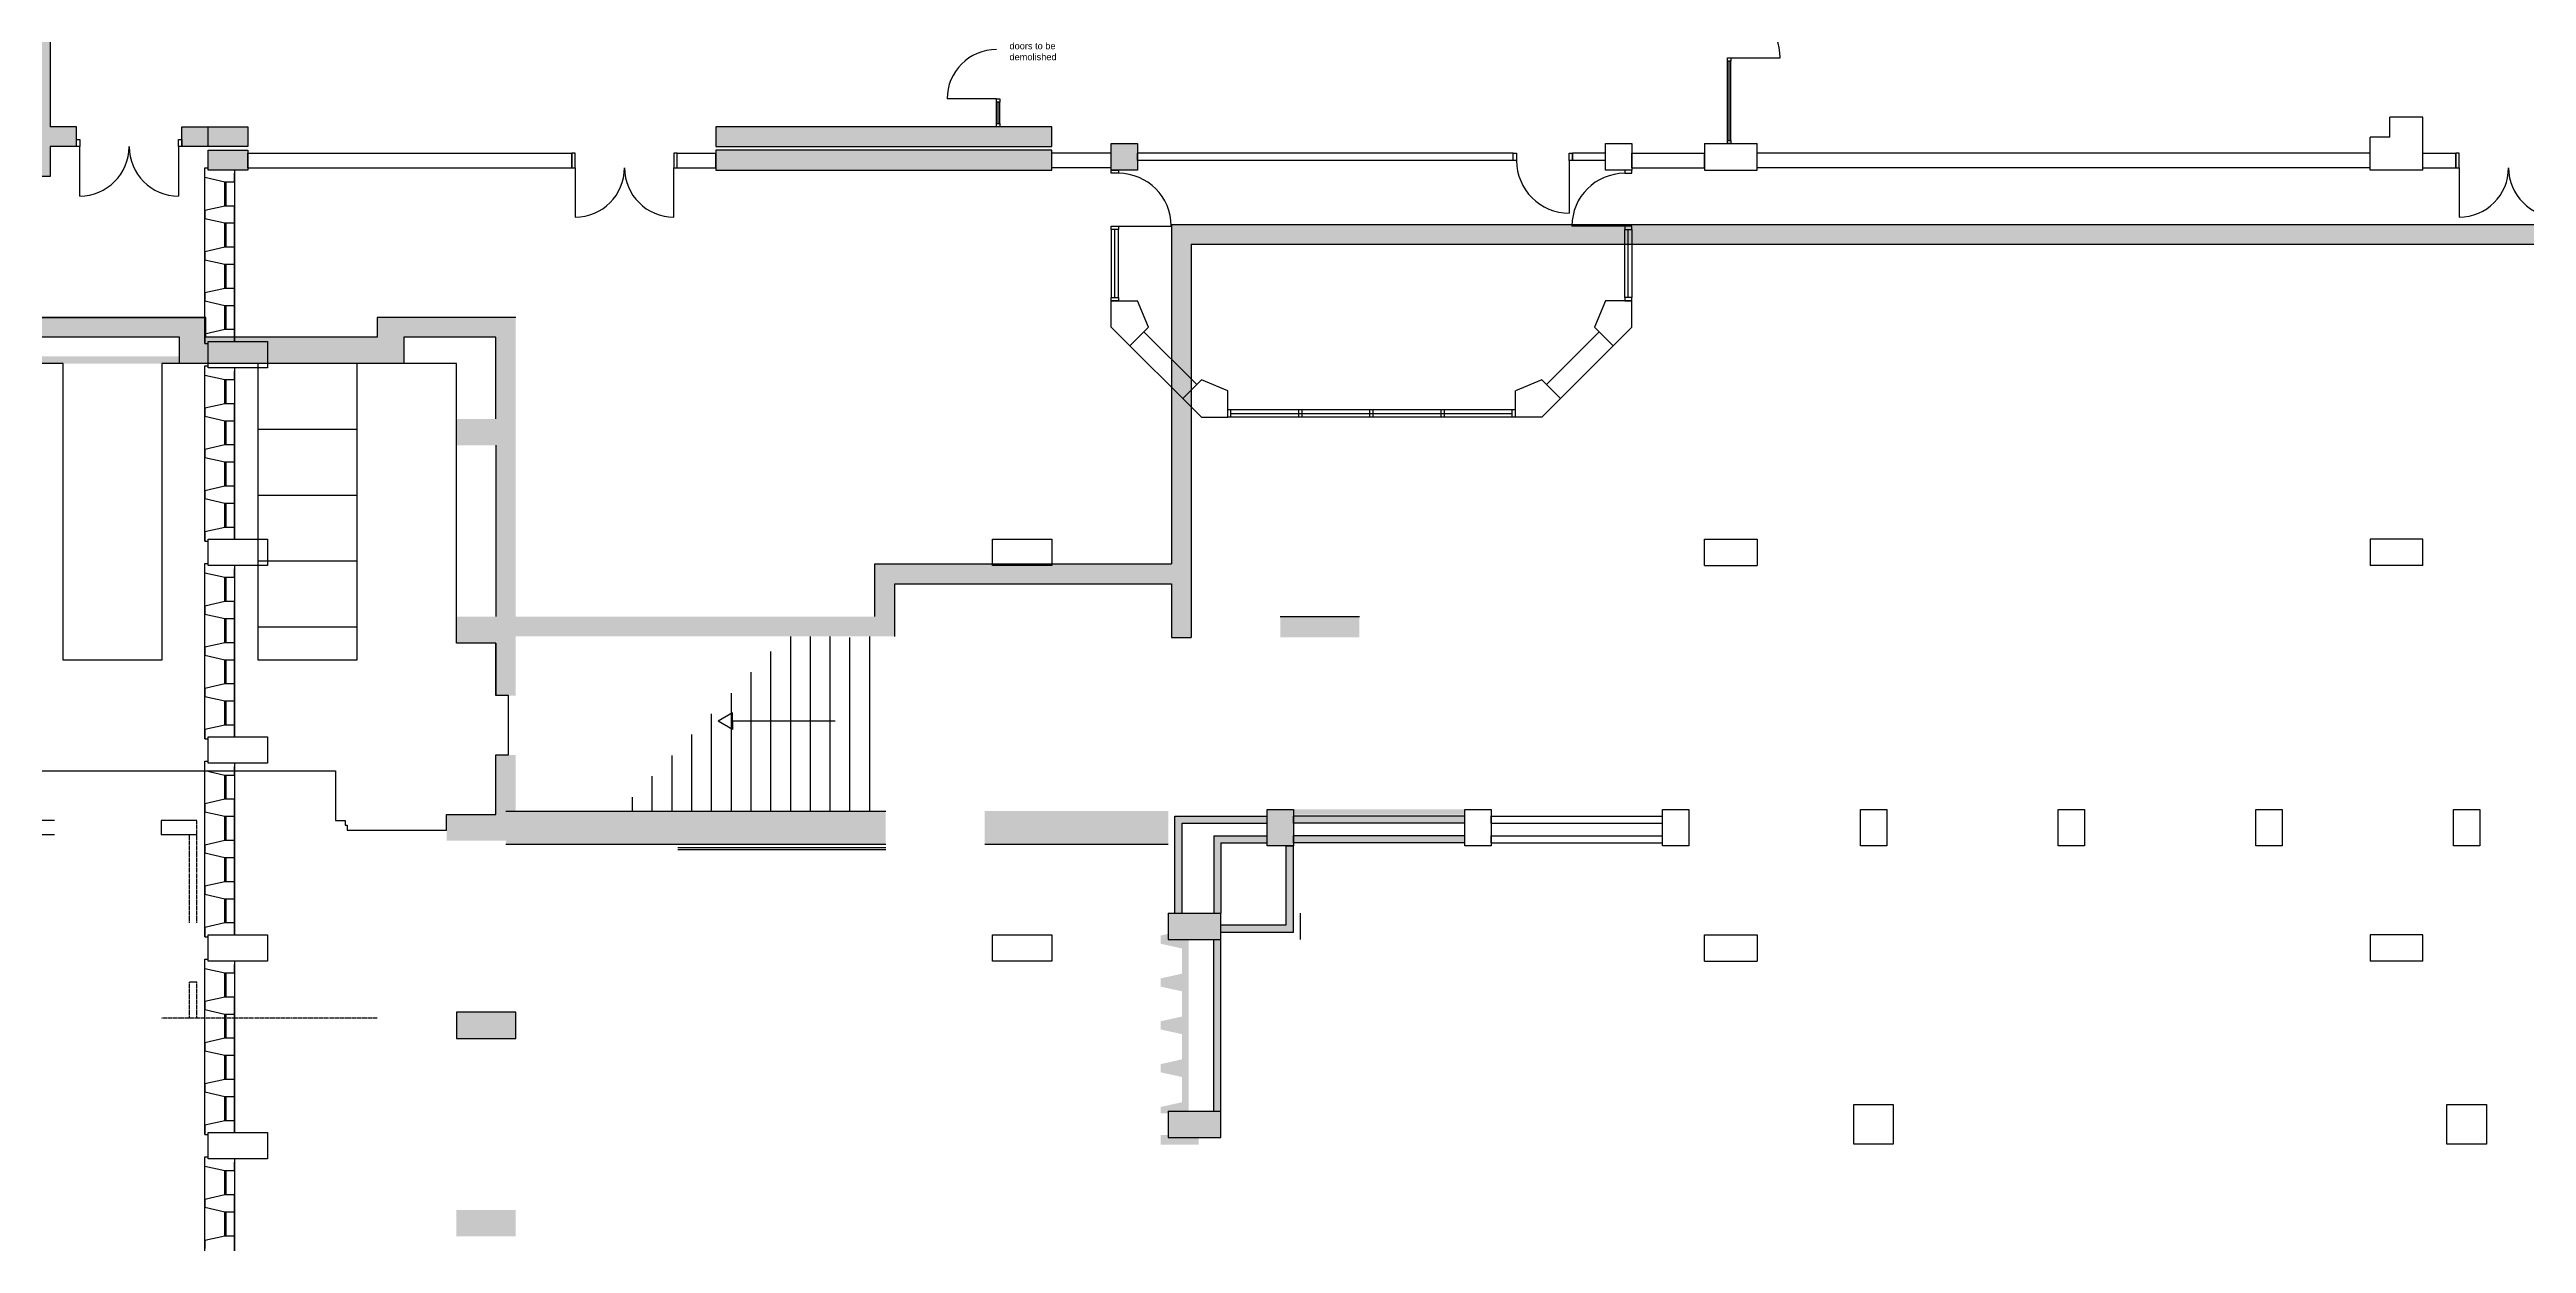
# Model space of a CAD drawing. Header units: millimetres. Extents: x -68315 to 81584, y -44830 to 67795.
# Drawn here: x -48988 to -11409, y 21162 to 39273 of the extents above; entities that cross this region are included whole.
import ezdxf

# ---------------------------------------------------------------- set-up
doc = ezdxf.new("R2010")
doc.units = ezdxf.units.MM
doc.linetypes.add('HIDDEN2', pattern=[4.7625, 3.175, -1.5875])
doc.linetypes.add('PDASHED', pattern=[19.05, 12.7, -6.35])
for name, color, linetype in [('AUDIT_I_161205121455-0', 8, 'Continuous'), ('BRICK_WALLS_P4', 1, 'Continuous'), ('COLUMNS_P5', 5, 'Continuous'), ('DOORS_P2', 8, 'Continuous'), ('MSA-AREA', 7, 'Continuous'), ('MSA-DEMOLISH', 8, 'HIDDEN2'), ('MSA-ELEVATION 3', 4, 'Continuous'), ('MSA-FITTING', 5, 'Continuous'), ('MSA-HATCH', 8, 'Continuous'), ('MSA-HATCH ELEV1', 252, 'Continuous'), ('MSA-TEXT1', 4, 'Continuous'), ('WINDOWS_P2', 4, 'Continuous')]:
    doc.layers.add(name, color=color, linetype=linetype)
doc.styles.add('Arial 1in50 2mm', font='arial.ttf', dxfattribs={"width": 0.8, "height": 100})

msp = doc.modelspace()

# ---------------------------------------------------------------- hatches: boundary and pattern name
at = {"layer": 'MSA-HATCH', "ltscale": 0.2}
h = msp.add_hatch(color=10, dxfattribs=at)
h.dxf.hatch_style = 1
h.paths.add_polyline_path([(-47015.3, 34620.2), (-49615.3, 34620.2), (-49615.3, 34510.2), (-47015.3, 34510.2)])
at = {"layer": 'MSA-HATCH ELEV1', "ltscale": 0.2}
h = msp.add_hatch(color=256, dxfattribs=at)
h.dxf.hatch_style = 1
h.paths.add_polyline_path([(-48980.6, 37800.5), (-48580.6, 37800.5), (-48580.6, 37910.5), (-48580.6, 38100.5), (-48980.6, 38100.5), (-48980.6, 61545.5), (-46580.6, 61545.5), (-46580.6, 61445.5), (-45680.6, 61445.5), (-45680.6, 61845.5), (-46280.6, 61845.5), (-46280.6, 64445.5), (-45680.6, 64445.5), (-45680.6, 64845.5), (-46280.6, 64845.5), (-46280.6, 66085.5), (-44980.6, 66085.5), (-44980.6, 65685.5), (-41480.6, 65685.5), (-41480.6, 66085.5), (-38880.6, 66085.5), (-38880.6, 65685.5), (-35480.6, 65685.5), (-35480.6, 66085.5), (-34080.6, 66085.5), (-34080.6, 64845.5), (-34680.6, 64845.5), (-34680.6, 64445.5), (-34080.6, 64445.5), (-34080.6, 61845.5), (-34680.6, 61845.5), (-34680.6, 61445.5), (-34080.6, 61445.5), (-34080.6, 60649), (-33780.6, 60649), (-33780.6, 61545.5), (-28030.6, 61545.5), (-28030.6, 62345.5), (-23830.6, 62345.5), (-23830.6, 61530.5), (-23530.6, 61530.5), (-23530.6, 67495.5), (8969.4, 67495.5), (8969.4, 63768.5), (7619.4, 62418.5), (7619.4, 61845.5), (-1780.6, 61845.5), (-1780.6, 61530.5), (13969.4, 61530.5), (13969.4, 63945.5), (9269.4, 63945.5), (9269.4, 67795.5), (-23830.6, 67795.5), (-23830.6, 62645.5), (-28330.6, 62645.5), (-28330.6, 61845.5), (-33780.6, 61845.5), (-33780.6, 66385.5), (-35880.6, 66385.5), (-35880.6, 66085.5), (-38480.6, 66085.5), (-38480.6, 66385.5), (-41880.6, 66385.5), (-41880.6, 66085.5), (-44380.6, 66085.5), (-44380.6, 66385.5), (-46580.6, 66385.5), (-46580.6, 61845.5), (-49280.6, 61845.5), (-49280.6, 37645.5), (-60180.6, 37645.5), (-60180.6, 34445.5), (-59880.6, 34445.5), (-59880.6, 34545.5), (-50580.6, 34545.5), (-50580.6, 34845.5), (-59880.6, 34845.5), (-59880.6, 37345.5), (-48980.6, 37345.5)])
h.paths.add_polyline_path([(7919.4, 61845.5), (7919.4, 62295.5), (9269.4, 63645.5), (13669.4, 63645.5), (13669.4, 61845.5)], flags=16)
h = msp.add_hatch(color=256, dxfattribs=at)
h.dxf.hatch_style = 1
h.paths.add_polyline_path([(-46580.6, 38100.5), (-46980.6, 38100.5), (-46980.6, 37800.5), (-46580.6, 37800.5)])
h.paths.add_polyline_path([(-45980.6, 38100.5), (-46580.6, 38100.5), (-46580.6, 37800.5), (-45980.6, 37800.5)])
h.paths.add_polyline_path([(-45980.6, 37745.5), (-46580.6, 37745.5), (-46580.6, 37445.5), (-46180.6, 37445.5), (-45980.6, 37445.5)])
h.paths.add_polyline_path([(-33780.6, 38100.5), (-38880.6, 38100.5), (-38880.6, 37800.5), (-33780.6, 37800.5)])
h.paths.add_polyline_path([(-33780.6, 37745.5), (-38880.6, 37745.5), (-38880.6, 37445.5), (-33780.6, 37445.5)])
h.paths.add_polyline_path([(-32480.6, 37845.5), (-32880.6, 37845.5), (-32880.6, 37445.5), (-32770.6, 37445.5), (-32480.6, 37445.5)])
h.paths.add_polyline_path([(-32480.6, 42345.5), (-32880.6, 42345.5), (-32880.6, 41945.5), (-32480.6, 41945.5)])
h.paths.add_polyline_path([(-32640.6, 44328.3), (-32780.6, 44328.3), (-32780.6, 42345.5), (-32640.6, 42345.5)])
h.paths.add_polyline_path([(-32480.6, 44328.3), (-32590.6, 44328.3), (-32590.6, 42345.5), (-32480.6, 42345.5)])
h.paths.add_polyline_path([(-32314.9, 44728.3), (-32597.8, 45011.2), (-32880.6, 44728.3), (-32880.6, 44328.3), (-32480.6, 44328.3)])
h.paths.add_polyline_path([(-31113.5, 46095.5), (-31513.5, 46095.5), (-31796.3, 45812.6), (-31513.5, 45529.8), (-31113.5, 45695.5)])
h.paths.add_polyline_path([(-26747.8, 45995.5), (-31113.5, 45995.5), (-31113.5, 45855.5), (-26747.8, 45855.5)])
h.paths.add_polyline_path([(-26747.8, 45805.5), (-31113.5, 45805.5), (-31113.5, 45695.5), (-26747.8, 45695.5)])
h.paths.add_polyline_path([(-26064.9, 45812.6), (-26347.8, 46095.5), (-26747.8, 46095.5), (-26747.8, 45695.5), (-26347.8, 45529.8)])
h.paths.add_polyline_path([(-26980.6, 42345.5), (-30880.6, 42345.5), (-30880.6, 41945.5), (-26980.6, 41945.5)])
h.paths.add_polyline_path([(-27090.6, 42235.5), (-27090.6, 42055.5), (-30770.6, 42055.5), (-30770.6, 42235.5)], flags=16)
h.paths.add_polyline_path([(-24980.6, 42345.5), (-25380.6, 42345.5), (-25380.6, 41945.5), (-24980.6, 41945.5)])
h = msp.add_hatch(color=256, dxfattribs=at)
h.dxf.hatch_style = 1
h.paths.add_polyline_path([(-57115.3, 6625.2), (-56715.3, 6625.2), (-56715.3, 6735.2), (-56715.3, 6925.2), (-57115.3, 6925.2), (-57115.3, 30370.2), (-54715.3, 30370.2), (-54715.3, 30270.2), (-53815.3, 30270.2), (-53815.3, 30670.2), (-54415.3, 30670.2), (-54415.3, 33270.2), (-53815.3, 33270.2), (-53815.3, 33670.2), (-54415.3, 33670.2), (-54415.3, 34910.2), (-53115.3, 34910.2), (-53115.3, 34510.2), (-49615.3, 34510.2), (-49615.3, 34910.2), (-47015.3, 34910.2), (-47015.3, 34510.2), (-43615.3, 34510.2), (-43615.3, 34910.2), (-42215.3, 34910.2), (-42215.3, 33670.2), (-42815.3, 33670.2), (-42815.3, 33270.2), (-42215.3, 33270.2), (-42215.3, 30670.2), (-42815.3, 30670.2), (-42815.3, 30270.2), (-42215.3, 30270.2), (-42215.3, 29473.7), (-41915.3, 29473.7), (-41915.3, 30370.2), (-36165.3, 30370.2), (-36165.3, 31170.2), (-31965.3, 31170.2), (-31965.3, 30355.2), (-31665.3, 30355.2), (-31665.3, 36320.2), (834.7, 36320.2), (834.7, 32593.2), (-515.3, 31243.2), (-515.3, 30670.2), (-9915.3, 30670.2), (-9915.3, 30355.2), (5834.7, 30355.2), (5834.7, 32770.2), (1134.7, 32770.2), (1134.7, 36620.2), (-31965.3, 36620.2), (-31965.3, 31470.2), (-36465.3, 31470.2), (-36465.3, 30670.2), (-41915.3, 30670.2), (-41915.3, 35210.2), (-44015.3, 35210.2), (-44015.3, 34910.2), (-46615.3, 34910.2), (-46615.3, 35210.2), (-50015.3, 35210.2), (-50015.3, 34910.2), (-52515.3, 34910.2), (-52515.3, 35210.2), (-54715.3, 35210.2), (-54715.3, 30670.2), (-57415.3, 30670.2), (-57415.3, 6470.2), (-68315.3, 6470.2), (-68315.3, 3270.2), (-68015.3, 3270.2), (-68015.3, 3370.2), (-58715.3, 3370.2), (-58715.3, 3670.2), (-68015.3, 3670.2), (-68015.3, 6170.2), (-57115.3, 6170.2)])
h.paths.add_polyline_path([(-215.3, 30670.2), (-215.3, 31120.2), (1134.7, 32470.2), (5534.7, 32470.2), (5534.7, 30670.2)], flags=16)
h = msp.add_hatch(color=256, dxfattribs=at)
h.dxf.hatch_style = 1
h.paths.add_polyline_path([(-31215.3, 23170.2), (-32015.3, 23170.2), (-32015.3, 22770.2), (-31215.3, 22770.2)])
h.paths.add_polyline_path([(-31703.3, 25770.2), (-32015.3, 25770.2), (-32015.3, 25858.2), (-32129.7, 25832.9), (-32129.7, 25707.5), (-31807.3, 25636.4), (-31807.3, 25254), (-32129.7, 25182.9), (-32129.7, 25057.5), (-31807.3, 24986.4), (-31807.3, 24604), (-32129.7, 24532.9), (-32129.7, 24407.5), (-31807.3, 24336.4), (-31807.3, 23954), (-32129.7, 23882.9), (-32129.7, 23757.5), (-31807.3, 23686.4), (-31807.3, 23304), (-32129.7, 23232.9), (-32129.7, 23137.6), (-32015.3, 23137.6), (-32015.3, 23170.2), (-31703.3, 23170.2)])
h.paths.add_polyline_path([(-31215.3, 26170.2), (-32015.3, 26170.2), (-32015.3, 25770.2), (-31703.3, 25770.2), (-31215.3, 25770.2)])
h.paths.add_polyline_path([(-31805.3, 27535.2), (-30515.3, 27535.2), (-30515.3, 27645.2), (-31915.3, 27645.2), (-31915.3, 26170.2), (-31805.3, 26170.2)])
h.paths.add_polyline_path([(-31215.3, 27237.2), (-30515.3, 27237.2), (-30515.3, 27347.2), (-31325.3, 27347.2), (-31325.3, 26170.2), (-31215.3, 26170.2)], flags=17)
h.paths.add_polyline_path([(-30115.3, 27745.2), (-30515.3, 27745.2), (-30515.3, 27195.2), (-30115.3, 27195.2)])
h.paths.add_polyline_path([(-30115.3, 27195.2), (-30225.3, 27195.2), (-30225.3, 25995.2), (-31215.3, 25995.2), (-31215.3, 25885.2), (-30115.3, 25885.2)])
h.paths.add_polyline_path([(-31215.3, 25770.2), (-31325.3, 25770.2), (-31325.3, 23170.2), (-31215.3, 23170.2)])
h.paths.add_polyline_path([(-29115.3, 30670.2), (-30315.3, 30670.2), (-30315.3, 30355.2), (-29115.3, 30355.2)])
h.paths.add_polyline_path([(-27515.3, 27745.2), (-30115.3, 27745.2), (-30115.3, 27665.2), (-27515.3, 27665.2)])
h.paths.add_polyline_path([(-27515.3, 27645.2), (-30115.3, 27645.2), (-30115.3, 27535.2), (-27515.3, 27535.2)])
h.paths.add_polyline_path([(-27515.3, 27347.2), (-30115.3, 27347.2), (-30115.3, 27237.2), (-27515.3, 27237.2)])
h = msp.add_hatch(color=256, dxfattribs=at)
h.dxf.hatch_style = 1
h.paths.add_polyline_path([(-41915.3, 28573.7), (-42025.3, 28573.7), (-42215.3, 28573.7), (-42215.3, 27670.2), (-42065.3, 27670.2), (-42065.3, 27720.2), (-41915.3, 27720.2)])
h.paths.add_polyline_path([(-36300.3, 27720.2), (-42065.3, 27720.2), (-42065.3, 27670.2), (-42065.3, 27220.2), (-36300.3, 27220.2)])
h.paths.add_polyline_path([(-32015.3, 27720.2), (-34800.3, 27720.2), (-34800.3, 27220.2), (-32015.3, 27220.2)])
h = msp.add_hatch(color=256, dxfattribs=at)
h.dxf.hatch_style = 1
h.paths.add_polyline_path([(-53815.3, 27670.2), (-54715.3, 27670.2), (-54715.3, 27270.2), (-53815.3, 27270.2)])
h.paths.add_polyline_path([(-53815.3, 24670.2), (-54715.3, 24670.2), (-54715.3, 24270.2), (-53815.3, 24270.2)])
h.paths.add_polyline_path([(-53815.3, 21670.2), (-54715.3, 21670.2), (-54715.3, 21270.2), (-53815.3, 21270.2)])
h.paths.add_polyline_path([(-53815.3, 18670.2), (-54715.3, 18670.2), (-54715.3, 18270.2), (-53815.3, 18270.2)])
h.paths.add_polyline_path([(-53815.3, 15670.2), (-54715.3, 15670.2), (-54715.3, 15270.2), (-53941.3, 15270.2), (-53941.3, 15270.2), (-53865.3, 15270.2), (-53815.3, 15270.2)])
h.paths.add_polyline_path([(-53815.3, 12670.2), (-53865.3, 12670.2), (-53865.3, 12670.2), (-53941.3, 12670.2), (-54715.3, 12670.2), (-54715.3, 12270.2), (-53941.3, 12270.2), (-53941.3, 12270.2), (-53865.3, 12270.2), (-53815.3, 12270.2)])
h.paths.add_polyline_path([(-53815.3, 9670.2), (-54715.3, 9670.2), (-54715.3, 9270.2), (-53815.3, 9270.2)])
h.paths.add_polyline_path([(-41915.3, 11170.2), (-42815.3, 11170.2), (-42815.3, 10770.2), (-41915.3, 10770.2)])
h.paths.add_polyline_path([(-41915.3, 12670.2), (-42815.3, 12670.2), (-42815.3, 12270.2), (-41915.3, 12270.2)])
h.paths.add_polyline_path([(-41915.3, 15670.2), (-42815.3, 15670.2), (-42815.3, 15270.2), (-41915.3, 15270.2)])
h.paths.add_polyline_path([(-41915.3, 18670.2), (-42815.3, 18670.2), (-42815.3, 18270.2), (-41915.3, 18270.2)])
h.paths.add_polyline_path([(-41915.3, 21670.2), (-42815.3, 21670.2), (-42815.3, 21270.2), (-41915.3, 21270.2)])
h.paths.add_polyline_path([(-41915.3, 24670.2), (-42815.3, 24670.2), (-42815.3, 24270.2), (-41915.3, 24270.2)])
h.paths.add_polyline_path([(-42065.3, 27670.2), (-42965.3, 27670.2), (-42965.3, 27270.2), (-42065.3, 27270.2)])
h = msp.add_hatch(color=256, dxfattribs=at)
h.dxf.hatch_style = 1
h.paths.add_polyline_path([(-33405.3, 13153.1), (-33515.3, 13153.1), (-33515.3, 11170.2), (-33405.3, 11170.2)])
h.paths.add_polyline_path([(-33215.3, 13153.1), (-33355.3, 13153.1), (-33355.3, 11170.2), (-33215.3, 11170.2)])
h.paths.add_polyline_path([(-32015.3, 12546.6), (-33215.3, 12546.6), (-33215.3, 12436.6), (-32015.3, 12436.6)])
h.paths.add_polyline_path([(-32015.3, 12308.6), (-33215.3, 12308.6), (-33215.3, 12198.6), (-32015.3, 12198.6)])
h.paths.add_polyline_path([(-31905.3, 13770.2), (-32015.3, 13770.2), (-32015.3, 11170.2), (-31905.3, 11170.2)])
h.paths.add_polyline_path([(-32015.3, 10880.2), (-33115.3, 10880.2), (-33115.3, 10770.2), (-32015.3, 10770.2)])
h.paths.add_polyline_path([(-31215.3, 11170.2), (-32015.3, 11170.2), (-32015.3, 10770.2), (-31215.3, 10770.2)])
h.paths.add_polyline_path([(-31215.3, 12330.6), (-31215.3, 13770.2), (-31325.3, 13770.2), (-31325.3, 12267.1), (-30863.1, 12000.3), (-31343, 11170.2), (-31215.3, 11170.2), (-30767.8, 11945.3), (-30711.5, 11912.7), (-30656.5, 12008)])
h.paths.add_polyline_path([(-31215.3, 14170.2), (-32015.3, 14170.2), (-32015.3, 13770.2), (-31905.3, 13770.2), (-31215.3, 13770.2)])
h.paths.add_polyline_path([(-31215.3, 16770.2), (-31325.3, 16770.2), (-31325.3, 14170.2), (-31215.3, 14170.2)])
h.paths.add_polyline_path([(-31215.3, 19770.2), (-31325.3, 19770.2), (-31325.3, 17170.2), (-31215.3, 17170.2)])
h.paths.add_polyline_path([(-31703.3, 17304), (-31703.3, 19770.2), (-32015.3, 19770.2), (-32015.3, 19802.8), (-32129.7, 19802.8), (-32129.7, 19707.5), (-31807.3, 19636.4), (-31807.3, 19254), (-32129.7, 19182.9), (-32129.7, 19057.5), (-31807.3, 18986.4), (-31807.3, 18604), (-32129.7, 18532.9), (-32129.7, 18407.5), (-31807.3, 18336.4), (-31807.3, 17954), (-32129.7, 17882.9), (-32129.7, 17757.5), (-31807.3, 17686.4), (-31807.3, 17304), (-32129.7, 17232.9), (-32129.7, 17137.6), (-32015.3, 17137.6), (-32015.3, 17170.2), (-31703.3, 17170.2)])
h.paths.add_polyline_path([(-31703.3, 16770.2), (-32015.3, 16770.2), (-32015.3, 16802.8), (-32129.7, 16802.8), (-32129.7, 16707.5), (-31807.3, 16636.4), (-31807.3, 16254), (-32129.7, 16182.9), (-32129.7, 16057.5), (-31807.3, 15986.4), (-31807.3, 15604), (-32129.7, 15532.9), (-32129.7, 15407.5), (-31807.3, 15336.4), (-31807.3, 14954), (-32129.7, 14882.9), (-32129.7, 14757.5), (-31807.3, 14686.4), (-31807.3, 14304), (-32129.7, 14232.9), (-32129.7, 14137.6), (-32015.3, 14137.6), (-32015.3, 14170.2), (-31703.3, 14170.2), (-31703.3, 14304)])
h.paths.add_polyline_path([(-31215.3, 17170.2), (-31325.3, 17170.2), (-32015.3, 17170.2), (-32015.3, 16770.2), (-31703.3, 16770.2), (-31215.3, 16770.2)])
h.paths.add_polyline_path([(-31215.3, 20170.2), (-32015.3, 20170.2), (-32015.3, 19770.2), (-31703.3, 19770.2), (-31215.3, 19770.2)])
h.paths.add_polyline_path([(-31553.7, 20277.6), (-32129.7, 20277.6), (-32129.7, 20134.6), (-32015.3, 20134.6), (-32015.3, 20170.2), (-31553.7, 20170.2)])
h.paths.add_polyline_path([(-31553.7, 22770.2), (-32015.3, 22770.2), (-32015.3, 22805.9), (-32129.7, 22805.9), (-32129.7, 22662.8), (-31553.7, 22662.8)])

# ---------------------------------------------------------------- linework, layer by layer
at = {"layer": 'AUDIT_I_161205121455-0', "linetype": 'Continuous'}
for p, q in [((-38048.9, 30142.5), (-38048.9, 27720.2)), ((-37748.9, 30370.2), (-37748.9, 27720.2)), ((-37448.9, 30370.2), (-37448.9, 27720.2)), ((-37148.9, 30370.2), (-37148.9, 27720.2)), ((-36848.9, 30355.2), (-36848.9, 27720.2)), ((-36548.9, 30370.2), (-36548.9, 27720.2)), ((-38348.9, 29827), (-38348.9, 27720.2)), ((-38648.9, 29511.5), (-38648.9, 27720.2)), ((-38948.9, 29195.9), (-38948.9, 27720.2)), ((-38627.7, 29211.7), (-38842.2, 29083.8)), ((-38627.7, 28955.9), (-38842.2, 29083.8)), ((-38627.7, 29083.8), (-38627.7, 29211.7)), ((-37069, 29083.8), (-38627.7, 29083.8)), ((-38627.7, 29083.8), (-38627.7, 28955.9)), ((-39548.9, 28564.8), (-39548.9, 27720.2)), ((-39248.9, 28880.4), (-39248.9, 27720.2)), ((-39848.9, 28249.3), (-39848.9, 27720.2)), ((-40148.9, 27933.8), (-40148.9, 27720.2))]:
    msp.add_line(p, q, dxfattribs=at)
at = {"layer": 'BRICK_WALLS_P4', "linetype": 'Continuous'}
for p, q in [((-45980.6, 37700.5), (-41064.4, 37700.5)), ((-45980.6, 37480.5), (-45980.6, 37700.5)), ((-41064.4, 37480.5), (-41064.4, 37700.5)), ((-39464.4, 37700.5), (-38880.6, 37700.5)), ((-39464.4, 37480.5), (-39464.4, 37700.5)), ((-38880.6, 37480.5), (-38880.6, 37700.5)), ((-32880.6, 37700.5), (-33780.6, 37700.5)), ((-33780.6, 37480.5), (-33780.6, 37700.5)), ((-32880.6, 37480.5), (-32880.6, 37700.5)), ((-26780.6, 37700.5), (-32480.6, 37700.5)), ((-32480.6, 37590.5), (-32480.6, 37700.5)), ((-26780.6, 37590.5), (-32480.6, 37590.5)), ((-26780.6, 37590.5), (-26780.6, 37700.5)), ((-25380.6, 37700.5), (-25880.6, 37700.5)), ((-25880.6, 37590.5), (-25880.6, 37700.5)), ((-25380.6, 37590.5), (-25880.6, 37590.5)), ((-25380.6, 37590.5), (-25380.6, 37700.5)), ((-24980.6, 37700.5), (-23880.6, 37700.5)), ((-24980.6, 37480.5), (-24980.6, 37700.5)), ((-23880.6, 37480.5), (-23880.6, 37700.5)), ((-13780.6, 37700.5), (-23080.6, 37700.5)), ((-23080.6, 37480.5), (-23080.6, 37700.5)), ((-13780.6, 37480.5), (-13780.6, 37700.5)), ((-12980.6, 37700.5), (-12480.6, 37700.5)), ((-12980.6, 37480.5), (-12980.6, 37700.5)), ((-12480.6, 37480.5), (-12480.6, 37700.5)), ((-45980.6, 37480.5), (-41064.4, 37480.5)), ((-39464.4, 37480.5), (-38880.6, 37480.5)), ((-32880.6, 37480.5), (-33780.6, 37480.5)), ((-24980.6, 37480.5), (-23880.6, 37480.5)), ((-13780.6, 37480.5), (-23080.6, 37480.5)), ((-12980.6, 37480.5), (-12480.6, 37480.5)), ((-26747.8, 33805.5), (-31113.5, 33805.5)), ((-31113.5, 33695.5), (-31113.5, 33805.5)), ((-26747.8, 33695.5), (-31113.5, 33695.5)), ((-31063.5, 33695.5), (-31063.5, 33805.5)), ((-31063.5, 33750.5), (-30034.6, 33750.5)), ((-30069.6, 33750.5), (-27961.8, 33750.5)), ((-30034.6, 33695.5), (-30034.6, 33805.5)), ((-29984.6, 33695.5), (-29984.6, 33805.5)), ((-29984.6, 33750.5), (-28955.6, 33750.5)), ((-28955.6, 33695.5), (-28955.6, 33805.5)), ((-28905.6, 33695.5), (-28905.6, 33805.5)), ((-28905.6, 33750.5), (-26797.8, 33750.5)), ((-27876.7, 33695.5), (-27876.7, 33805.5)), ((-27826.7, 33695.5), (-27826.7, 33805.5)), ((-26797.8, 33695.5), (-26797.8, 33805.5)), ((-26747.8, 33695.5), (-26747.8, 33805.5)), ((-31915.3, 27645.2), (-30515.3, 27645.2)), ((-31915.3, 26170.2), (-31915.3, 27645.2)), ((-31805.3, 26170.2), (-31805.3, 27535.2)), ((-31805.3, 27535.2), (-30515.3, 27535.2)), ((-30515.3, 27535.2), (-30515.3, 27645.2)), ((-30115.3, 27535.2), (-30115.3, 27645.2)), ((-27515.3, 27645.2), (-30115.3, 27645.2)), ((-27515.3, 27535.2), (-30115.3, 27535.2)), ((-27515.3, 27535.2), (-27515.3, 27645.2)), ((-27115.3, 27535.2), (-27115.3, 27645.2)), ((-27115.3, 27645.2), (-24515.3, 27645.2)), ((-27115.3, 27535.2), (-24515.3, 27535.2)), ((-24515.3, 27535.2), (-24515.3, 27645.2)), ((-31325.3, 27347.2), (-31325.3, 26170.2)), ((-31325.3, 27347.2), (-30515.3, 27347.2)), ((-31215.3, 27237.2), (-30515.3, 27237.2)), ((-31215.3, 27237.2), (-31215.3, 26170.2)), ((-30515.3, 27237.2), (-30515.3, 27347.2)), ((-30225.3, 27195.2), (-30115.3, 27195.2)), ((-30225.3, 25995.2), (-30225.3, 27195.2)), ((-30115.3, 27237.2), (-30115.3, 27347.2)), ((-27515.3, 27347.2), (-30115.3, 27347.2)), ((-27515.3, 27237.2), (-30115.3, 27237.2)), ((-30115.3, 25885.2), (-30115.3, 27195.2)), ((-27515.3, 27237.2), (-27515.3, 27347.2)), ((-27115.3, 27237.2), (-27115.3, 27347.2)), ((-27115.3, 27347.2), (-24515.3, 27347.2)), ((-27115.3, 27237.2), (-24515.3, 27237.2)), ((-24515.3, 27237.2), (-24515.3, 27347.2)), ((-31915.3, 26170.2), (-31805.3, 26170.2)), ((-31325.3, 26170.2), (-31215.3, 26170.2)), ((-31215.3, 25885.2), (-31215.3, 25995.2)), ((-31215.3, 25995.2), (-30225.3, 25995.2)), ((-31325.3, 25770.2), (-31215.3, 25770.2)), ((-31325.3, 23170.2), (-31325.3, 25770.2)), ((-31215.3, 25885.2), (-30115.3, 25885.2)), ((-31215.3, 23170.2), (-31215.3, 25770.2)), ((-31325.3, 23170.2), (-31215.3, 23170.2))]:
    msp.add_line(p, q, dxfattribs=at)
at = {"layer": 'COLUMNS_P5', "linetype": 'Continuous'}
for p, q in [((-48980.6, 61545.5), (-48980.6, 38100.5)), ((-48580.6, 38100.5), (-48980.6, 38100.5)), ((-48580.6, 37800.5), (-48580.6, 38100.5)), ((-46980.6, 37800.5), (-46980.6, 38100.5)), ((-46980.6, 38100.5), (-46580.6, 38100.5)), ((-46580.6, 37800.5), (-46580.6, 38100.5)), ((-12980.6, 38245.5), (-13480.6, 38245.5)), ((-13480.6, 37945.5), (-13480.6, 38245.5)), ((-12980.6, 37445.5), (-12980.6, 38245.5)), ((-48580.6, 37800.5), (-48980.6, 37800.5)), ((-48980.6, 37800.5), (-48980.6, 37345.5)), ((-46580.6, 37800.5), (-46980.6, 37800.5)), ((-23880.6, 37845.5), (-23880.6, 37445.5)), ((-23880.6, 37845.5), (-23080.6, 37845.5)), ((-23080.6, 37445.5), (-23080.6, 37845.5)), ((-13780.6, 37445.5), (-13780.6, 37945.5)), ((-13480.6, 37945.5), (-13780.6, 37945.5)), ((-48980.6, 37345.5), (-59880.6, 37345.5)), ((-23880.6, 37445.5), (-23080.6, 37445.5)), ((-12980.6, 37445.5), (-13780.6, 37445.5)), ((-31965.3, 36620.2), (1134.7, 36620.2)), ((-31965.3, 36620.2), (-31965.3, 31470.2)), ((-31665.3, 36320.2), (-31665.3, 30355.2)), ((-31665.3, 36320.2), (834.7, 36320.2)), ((-32880.6, 35462.6), (-32480.6, 35462.6)), ((-32880.6, 35062.6), (-32880.6, 35462.6)), ((-32880.6, 35312.6), (-32880.6, 35445.5)), ((-32314.9, 35062.6), (-32480.6, 35462.6)), ((-25380.6, 35462.6), (-25546.3, 35062.6)), ((-24980.6, 35462.6), (-25380.6, 35462.6)), ((-24980.6, 35062.6), (-24980.6, 35462.6)), ((-24980.6, 35312.6), (-24980.6, 35445.5)), ((-50015.3, 35210.2), (-46615.3, 35210.2)), ((-46615.3, 35210.2), (-50015.3, 35210.2)), ((-46615.3, 34910.2), (-46615.3, 35210.2)), ((-46615.3, 34910.2), (-46615.3, 35210.2)), ((-41915.3, 35210.2), (-44015.3, 35210.2)), ((-44015.3, 35210.2), (-44015.3, 34910.2)), ((-32880.6, 35062.6), (-32597.8, 34779.8)), ((-32597.8, 34779.8), (-32314.9, 35062.6)), ((-32385.7, 34991.9), (-31584.2, 34190.5)), ((-25475.6, 34991.9), (-26277.1, 34190.5)), ((-25263.5, 34779.8), (-25546.3, 35062.6)), ((-24980.6, 35062.6), (-25263.5, 34779.8)), ((-47015.3, 34910.2), (-49615.3, 34910.2)), ((-47015.3, 34510.2), (-47015.3, 34910.2)), ((-44015.3, 34910.2), (-46615.3, 34910.2)), ((-44015.3, 34910.2), (-44390.3, 34910.2)), ((-42215.3, 34910.2), (-43615.3, 34910.2)), ((-43615.3, 34910.2), (-43615.3, 34510.2)), ((-42215.3, 33670.2), (-42215.3, 34910.2)), ((-32597.8, 34779.8), (-31796.3, 33978.3)), ((-26064.9, 33978.3), (-25263.5, 34779.8)), ((-25263.5, 34779.8), (-26064.9, 33978.3)), ((-43615.3, 34510.2), (-47015.3, 34510.2)), ((-31796.3, 33978.3), (-31513.5, 34261.2)), ((-31113.5, 34095.5), (-31513.5, 34261.2)), ((-26347.8, 34261.2), (-26747.8, 34095.5)), ((-26064.9, 33978.3), (-26347.8, 34261.2)), ((-31513.5, 33695.5), (-31796.3, 33978.3)), ((-31113.5, 33695.5), (-31113.5, 34095.5)), ((-26747.8, 33695.5), (-26747.8, 34095.5)), ((-26347.8, 33695.5), (-26064.9, 33978.3)), ((-31513.5, 33695.5), (-31113.5, 33695.5)), ((-26347.8, 33695.5), (-26747.8, 33695.5)), ((-42215.3, 33270.2), (-42215.3, 30670.2)), ((-23880.6, 31845.5), (-23080.6, 31845.5)), ((-23880.6, 31445.5), (-23880.6, 31845.5)), ((-23080.6, 31845.5), (-23080.6, 31445.5)), ((-13780.6, 31845.5), (-13780.6, 31445.5)), ((-12980.6, 31845.5), (-13780.6, 31845.5)), ((-12980.6, 31445.5), (-12980.6, 31845.5)), ((-36465.3, 31470.2), (-31965.3, 31470.2)), ((-36465.3, 30670.2), (-36465.3, 31470.2)), ((-23880.6, 31445.5), (-23080.6, 31445.5)), ((-12980.6, 31445.5), (-13780.6, 31445.5)), ((-36165.3, 31170.2), (-31965.3, 31170.2)), ((-36165.3, 30370.2), (-36165.3, 31170.2)), ((-31965.3, 31170.2), (-31965.3, 30355.2)), ((-30315.3, 30670.2), (-29115.3, 30670.2)), ((-42215.3, 30270.2), (-42215.3, 29473.7)), ((-31965.3, 30355.2), (-31665.3, 30355.2)), ((-42065.3, 27720.2), (-36300.3, 27720.2)), ((-42065.3, 27220.2), (-36300.3, 27220.2)), ((-34800.3, 27220.2), (-32015.3, 27220.2)), ((-32015.3, 26170.2), (-31215.3, 26170.2)), ((-32015.3, 26170.2), (-32015.3, 25770.2)), ((-32015.3, 26170.2), (-31215.3, 26170.2)), ((-32015.3, 26170.2), (-32015.3, 25770.2)), ((-31215.3, 25770.2), (-31215.3, 26170.2)), ((-31215.3, 25770.2), (-31215.3, 26170.2)), ((-30015.3, 26170.2), (-30015.3, 25770.2)), ((-32015.3, 25770.2), (-31215.3, 25770.2)), ((-32015.3, 25770.2), (-31215.3, 25770.2)), ((-23880.6, 25845.5), (-23080.6, 25845.5)), ((-23880.6, 25445.5), (-23880.6, 25845.5)), ((-23080.6, 25845.5), (-23080.6, 25445.5)), ((-13780.6, 25845.5), (-13780.6, 25445.5)), ((-12980.6, 25845.5), (-13780.6, 25845.5)), ((-12980.6, 25445.5), (-12980.6, 25845.5)), ((-23880.6, 25445.5), (-23080.6, 25445.5)), ((-12980.6, 25445.5), (-13780.6, 25445.5)), ((-32015.3, 23170.2), (-32015.3, 22770.2)), ((-32015.3, 23170.2), (-31215.3, 23170.2)), ((-31215.3, 22770.2), (-31215.3, 23170.2)), ((-32015.3, 22770.2), (-31215.3, 22770.2))]:
    msp.add_line(p, q, dxfattribs=at)
for points in [[(-45980.6, 37800.5), (-46580.6, 37800.5), (-46580.6, 38100.5), (-45980.6, 38100.5), (-45980.6, 37800.5)], [(-33780.6, 38100.5), (-38880.6, 38100.5), (-38880.6, 37800.5), (-33780.6, 37800.5), (-33780.6, 38100.5)], [(-45980.6, 37445.5), (-46580.6, 37445.5), (-46580.6, 37745.5), (-45980.6, 37745.5), (-45980.6, 37445.5)], [(-33780.6, 37745.5), (-38880.6, 37745.5), (-38880.6, 37445.5), (-33780.6, 37445.5), (-33780.6, 37745.5)], [(-32480.6, 37445.5), (-32880.6, 37445.5), (-32880.6, 37845.5), (-32480.6, 37845.5), (-32480.6, 37445.5)], [(-24980.6, 37445.5), (-25380.6, 37445.5), (-25380.6, 37845.5), (-24980.6, 37845.5), (-24980.6, 37445.5)], [(-46580.6, 34445.5), (-46580.6, 34845.5), (-45680.6, 34845.5), (-45680.6, 34445.5), (-46580.6, 34445.5)], [(-46580.6, 31445.5), (-46580.6, 31845.5), (-45680.6, 31845.5), (-45680.6, 31445.5), (-46580.6, 31445.5)], [(-33780.6, 31845.5), (-33780.6, 31445.5), (-34680.6, 31445.5), (-34680.6, 31845.5), (-33780.6, 31845.5)], [(-46580.6, 28445.5), (-46580.6, 28845.5), (-45680.6, 28845.5), (-45680.6, 28445.5), (-46580.6, 28445.5)], [(-30115.3, 27195.2), (-30515.3, 27195.2), (-30515.3, 27745.2), (-30115.3, 27745.2), (-30115.3, 27195.2)], [(-27115.3, 27195.2), (-27515.3, 27195.2), (-27515.3, 27745.2), (-27115.3, 27745.2), (-27115.3, 27195.2)], [(-24115.3, 27195.2), (-24515.3, 27195.2), (-24515.3, 27745.2), (-24115.3, 27745.2), (-24115.3, 27195.2)], [(-21115.3, 27195.2), (-21515.3, 27195.2), (-21515.3, 27745.2), (-21115.3, 27745.2), (-21115.3, 27195.2)], [(-18115.3, 27195.2), (-18515.3, 27195.2), (-18515.3, 27745.2), (-18115.3, 27745.2), (-18115.3, 27195.2)], [(-15115.3, 27195.2), (-15515.3, 27195.2), (-15515.3, 27745.2), (-15115.3, 27745.2), (-15115.3, 27195.2)], [(-12115.3, 27195.2), (-12515.3, 27195.2), (-12515.3, 27745.2), (-12115.3, 27745.2), (-12115.3, 27195.2)], [(-46580.6, 25445.5), (-46580.6, 25845.5), (-45680.6, 25845.5), (-45680.6, 25445.5), (-46580.6, 25445.5)], [(-33780.6, 25845.5), (-33780.6, 25445.5), (-34680.6, 25445.5), (-34680.6, 25845.5), (-33780.6, 25845.5)], [(-41915.3, 24270.2), (-41915.3, 24670.2), (-42815.3, 24670.2), (-42815.3, 24270.2), (-41915.3, 24270.2)], [(-21015.3, 22670.2), (-21615.3, 22670.2), (-21615.3, 23270.2), (-21015.3, 23270.2), (-21015.3, 22670.2)], [(-12015.3, 22670.2), (-12615.3, 22670.2), (-12615.3, 23270.2), (-12015.3, 23270.2), (-12015.3, 22670.2)], [(-46580.6, 22445.5), (-46580.6, 22845.5), (-45680.6, 22845.5), (-45680.6, 22445.5), (-46580.6, 22445.5)]]:
    msp.add_lwpolyline(points, dxfattribs=at)
at = {"layer": 'DOORS_P2', "linetype": 'Continuous'}
for p, q in [((-23530.6, 37895.5), (-23530.6, 39095.5)), ((-23505.6, 37895.5), (-23505.6, 39095.5)), ((-23480.6, 39145.5), (-22730.6, 39145.5)), ((-23480.6, 37895.5), (-23480.6, 39095.5)), ((-34620.6, 38523), (-35370.6, 38523)), ((-34620.6, 38150.5), (-34620.6, 38473)), ((-34595.6, 38150.5), (-34595.6, 38473)), ((-34570.6, 38150.5), (-34570.6, 38473)), ((-48530.6, 37050.5), (-48530.6, 37800.5)), ((-47030.6, 37800.5), (-47030.6, 37050.5)), ((-25930.6, 37590.5), (-25930.6, 36790.5)), ((-41014.4, 37480.5), (-41014.4, 36730.5)), ((-39514.4, 36730.5), (-39514.4, 37480.5)), ((-12430.6, 37480.5), (-12430.6, 36730.5)), ((-32880.6, 36545.5), (-32880.6, 35512.6)), ((-32825.6, 35512.6), (-32825.6, 36545.5)), ((-32770.6, 36595.5), (-31970.6, 36595.5)), ((-32770.6, 35512.6), (-32770.6, 36545.5)), ((-25090.6, 36595.5), (-25890.6, 36595.5)), ((-25090.6, 35512.6), (-25090.6, 36545.5)), ((-25035.6, 35512.6), (-25035.6, 36545.5)), ((-24980.6, 36545.5), (-24980.6, 35512.6))]:
    msp.add_line(p, q, dxfattribs=at)
for points in [[(-23530.6, 39095.5), (-23530.6, 39145.5), (-23480.6, 39145.5), (-23480.6, 39095.5), (-23530.6, 39095.5)], [(-34620.6, 38473), (-34620.6, 38523), (-34570.6, 38523), (-34570.6, 38473), (-34620.6, 38473)], [(-34620.6, 38100.5), (-34620.6, 38150.5), (-34570.6, 38150.5), (-34570.6, 38100.5), (-34620.6, 38100.5)], [(-48580.6, 37800.5), (-48580.6, 37910.5), (-48530.6, 37910.5), (-48530.6, 37800.5), (-48580.6, 37800.5)], [(-47030.6, 37800.5), (-47030.6, 37910.5), (-46980.6, 37910.5), (-46980.6, 37800.5), (-47030.6, 37800.5)], [(-41014.4, 37480.5), (-41014.4, 37700.5), (-41064.4, 37700.5), (-41064.4, 37480.5), (-41014.4, 37480.5)], [(-39464.4, 37480.5), (-39464.4, 37700.5), (-39514.4, 37700.5), (-39514.4, 37480.5), (-39464.4, 37480.5)], [(-26730.6, 37590.5), (-26780.6, 37590.5), (-26780.6, 37700.5), (-26730.6, 37700.5), (-26730.6, 37590.5)], [(-25880.6, 37590.5), (-25930.6, 37590.5), (-25930.6, 37700.5), (-25880.6, 37700.5), (-25880.6, 37590.5)], [(-23530.6, 37845.5), (-23530.6, 37895.5), (-23480.6, 37895.5), (-23480.6, 37845.5), (-23530.6, 37845.5)], [(-12430.6, 37480.5), (-12430.6, 37700.5), (-12480.6, 37700.5), (-12480.6, 37480.5), (-12430.6, 37480.5)], [(-32770.6, 37445.5), (-32770.6, 37395.5), (-32880.6, 37395.5), (-32880.6, 37445.5), (-32770.6, 37445.5)], [(-25090.6, 37445.5), (-25090.6, 37395.5), (-24980.6, 37395.5), (-24980.6, 37445.5), (-25090.6, 37445.5)], [(-32770.6, 36595.5), (-32770.6, 36545.5), (-32880.6, 36545.5), (-32880.6, 36595.5), (-32770.6, 36595.5)], [(-25090.6, 36595.5), (-25090.6, 36545.5), (-24980.6, 36545.5), (-24980.6, 36595.5), (-25090.6, 36595.5)], [(-32880.6, 35462.6), (-32880.6, 35512.6), (-32770.6, 35512.6), (-32770.6, 35462.6), (-32880.6, 35462.6)], [(-24980.6, 35462.6), (-24980.6, 35512.6), (-25090.6, 35512.6), (-25090.6, 35462.6), (-24980.6, 35462.6)]]:
    msp.add_lwpolyline(points, dxfattribs=at)
for centre, radius, start, end in [((-23480.6, 39145.5), 750, 0, 90), ((-34620.6, 38523), 750, 90, 180), ((-48530.6, 37800.5), 750, 270, 0), ((-47030.6, 37800.5), 750, 180, 270), ((-25930.6, 37590.5), 800, 180, 270), ((-41014.4, 37480.5), 750, 270, 0), ((-39514.4, 37480.5), 750, 180, 270), ((-32770.6, 36595.5), 800, 0, 90), ((-25090.6, 36595.5), 800, 90, 180), ((-12430.6, 37480.5), 750, 270, 0), ((-10930.6, 37480.5), 750, 180, 270)]:
    msp.add_arc(centre, radius, start, end, dxfattribs=at)
at = {"layer": 'MSA-AREA', "ltscale": 0.2}
for points in [[(-44650.3, 27580.2), (-44505.3, 27580.2), (-44505.3, 27508.2), (-44470.3, 27508.2), (-44470.3, 27432.2), (-43471, 27432.2), (-43470.3, 27432.2), (-42965.3, 27432.2), (-42965.3, 27670.2), (-42215.3, 27670.2), (-42215.3, 28573.7), (-42025.3, 28573.7), (-42025.3, 29473.7), (-42215.3, 29473.7), (-42215.3, 30270.2), (-42815.3, 30270.2), (-42815.3, 34510.2), (-44324.1, 34510.2), (-44324.1, 30010.2), (-45824.1, 30010.2), (-45824.1, 34510.2), (-47282.8, 34510.2), (-47282.8, 30010.2), (-48782.8, 30010.2), (-48782.8, 34510.2), (-50241.6, 34510.2)], [(-51250.3, 28330.2), (-44650.3, 28330.2), (-44650.3, 27580.2)]]:
    msp.add_lwpolyline(points, dxfattribs=at)
at = {"layer": 'MSA-DEMOLISH', "linetype": 'Continuous'}
for p, q in [((-48914, 27580.2), (-52560.3, 27580.2)), ((-46755.3, 27580.2), (-47295.3, 27580.2)), ((-47295.3, 27580.2), (-47295.3, 27360.2)), ((-48914, 27360.2), (-52560.3, 27360.2)), ((-46755.3, 27360.2), (-47295.3, 27360.2)), ((-46755.3, 25125.2), (-46865.3, 25125.2))]:
    msp.add_line(p, q, dxfattribs=at)
at = {"layer": 'MSA-DEMOLISH', "linetype": 'PDASHED'}
for p, q in [((-46755.3, 26625.2), (-46755.3, 27580.2)), ((-46865.3, 26625.2), (-46865.3, 27360.2)), ((-46865.3, 26025.2), (-46865.3, 26625.2)), ((-46755.3, 26025.2), (-46755.3, 26625.2)), ((-46865.3, 24580.2), (-46865.3, 25125.2)), ((-46755.3, 24580.2), (-46755.3, 25125.2)), ((-44015.3, 24580.2), (-47295.3, 24580.2))]:
    msp.add_line(p, q, dxfattribs=at)
at = {"layer": 'MSA-ELEVATION 3', "ltscale": 0.2}
for p, q in [((-39455.3, 27170.2), (-36300.3, 27170.2)), ((-39455.3, 27140.2), (-36300.3, 27140.2))]:
    msp.add_line(p, q, dxfattribs=at)
at = {"layer": 'MSA-FITTING', "ltscale": 0.2}
for p, q in [((-44324.1, 33510.2), (-45824.1, 33510.2)), ((-44324.1, 32510.2), (-45824.1, 32510.2)), ((-44324.1, 31510.2), (-45824.1, 31510.2)), ((-44324.1, 30510.2), (-45824.1, 30510.2)), ((-44324.1, 30010.2), (-45824.1, 30010.2))]:
    msp.add_line(p, q, dxfattribs=at)
at = {"layer": 'WINDOWS_P2', "linetype": 'Continuous'}
for p, q in [((-46630.6, 34814.2), (-46630.6, 37476.8)), ((-46630.6, 37476.8), (-46580.6, 37476.8)), ((-46630.6, 37335.2), (-46330.6, 37266.8)), ((-46330.6, 36899.2), (-46330.6, 37266.8)), ((-46330.6, 37266.8), (-46180.6, 37266.8)), ((-46310.6, 36899.2), (-46310.6, 37266.8)), ((-46180.6, 37445.5), (-46180.6, 34845.5)), ((-46180.6, 37266.8), (-46180.6, 37395.5)), ((-46330.6, 36899.2), (-46630.6, 36830.8)), ((-46630.6, 36830.8), (-46630.6, 36710.2)), ((-46180.6, 36899.2), (-46330.6, 36899.2)), ((-46180.6, 34845.5), (-46180.6, 36899.2)), ((-46630.6, 36710.2), (-46330.6, 36641.8)), ((-46330.6, 36641.8), (-46180.6, 36641.8)), ((-46330.6, 36274.2), (-46330.6, 36641.8)), ((-46310.6, 36274.2), (-46310.6, 36641.8)), ((-46180.6, 36641.8), (-46180.6, 36274.2)), ((-46330.6, 36274.2), (-46630.6, 36205.8)), ((-46630.6, 36205.8), (-46630.6, 36085.2)), ((-46630.6, 36085.2), (-46330.6, 36016.8)), ((-46180.6, 36274.2), (-46330.6, 36274.2)), ((-46330.6, 36016.8), (-46180.6, 36016.8)), ((-46330.6, 35649.2), (-46330.6, 36016.8)), ((-46310.6, 35649.2), (-46310.6, 36016.8)), ((-46180.6, 36016.8), (-46180.6, 35649.2)), ((-46330.6, 35649.2), (-46630.6, 35580.8)), ((-46630.6, 35580.8), (-46630.6, 35460.2)), ((-46630.6, 35460.2), (-46330.6, 35391.8)), ((-46180.6, 35649.2), (-46330.6, 35649.2)), ((-46330.6, 35391.8), (-46180.6, 35391.8)), ((-46330.6, 35024.2), (-46330.6, 35391.8)), ((-46310.6, 35024.2), (-46310.6, 35391.8)), ((-46180.6, 35391.8), (-46180.6, 35024.2)), ((-46330.6, 35024.2), (-46630.6, 34955.8)), ((-46630.6, 34955.8), (-46630.6, 34814.2)), ((-46180.6, 35024.2), (-46330.6, 35024.2)), ((-46630.6, 34814.2), (-46580.6, 34814.2)), ((-46580.6, 34814.2), (-46580.6, 34845.5)), ((-46580.6, 34845.5), (-46180.6, 34845.5)), ((-46630.6, 31814.2), (-46630.6, 34476.8)), ((-46630.6, 34476.8), (-46580.6, 34476.8)), ((-46630.6, 34335.2), (-46330.6, 34266.8)), ((-46330.6, 33899.2), (-46330.6, 34266.8)), ((-46330.6, 34266.8), (-46180.6, 34266.8)), ((-46310.6, 33899.2), (-46310.6, 34266.8)), ((-46180.6, 34445.5), (-46180.6, 31845.5)), ((-46180.6, 34266.8), (-46180.6, 34395.5)), ((-46330.6, 33899.2), (-46630.6, 33830.8)), ((-46630.6, 33830.8), (-46630.6, 33710.2)), ((-46180.6, 33899.2), (-46330.6, 33899.2)), ((-46180.6, 31845.5), (-46180.6, 33899.2)), ((-46630.6, 33710.2), (-46330.6, 33641.8)), ((-46330.6, 33274.2), (-46330.6, 33641.8)), ((-46330.6, 33641.8), (-46180.6, 33641.8)), ((-46310.6, 33274.2), (-46310.6, 33641.8)), ((-46180.6, 33641.8), (-46180.6, 33274.2)), ((-46330.6, 33274.2), (-46630.6, 33205.8)), ((-46630.6, 33205.8), (-46630.6, 33085.2)), ((-46630.6, 33085.2), (-46330.6, 33016.8)), ((-46180.6, 33274.2), (-46330.6, 33274.2)), ((-46330.6, 33016.8), (-46180.6, 33016.8)), ((-46330.6, 32649.2), (-46330.6, 33016.8)), ((-46310.6, 32649.2), (-46310.6, 33016.8)), ((-46180.6, 33016.8), (-46180.6, 32649.2)), ((-46330.6, 32649.2), (-46630.6, 32580.8)), ((-46630.6, 32580.8), (-46630.6, 32460.2)), ((-46630.6, 32460.2), (-46330.6, 32391.8)), ((-46180.6, 32649.2), (-46330.6, 32649.2)), ((-46330.6, 32024.2), (-46330.6, 32391.8)), ((-46330.6, 32391.8), (-46180.6, 32391.8)), ((-46310.6, 32024.2), (-46310.6, 32391.8)), ((-46180.6, 32391.8), (-46180.6, 32024.2)), ((-46330.6, 32024.2), (-46630.6, 31955.8)), ((-46630.6, 31955.8), (-46630.6, 31814.2)), ((-46180.6, 32024.2), (-46330.6, 32024.2)), ((-46630.6, 31814.2), (-46580.6, 31814.2)), ((-46580.6, 31845.5), (-46180.6, 31845.5)), ((-46580.6, 31814.2), (-46580.6, 31845.5)), ((-46630.6, 28814.2), (-46630.6, 31476.8)), ((-46630.6, 31476.8), (-46580.6, 31476.8)), ((-46630.6, 31335.2), (-46330.6, 31266.8)), ((-46330.6, 31266.8), (-46180.6, 31266.8)), ((-46330.6, 30899.2), (-46330.6, 31266.8)), ((-46310.6, 30899.2), (-46310.6, 31266.8)), ((-46180.6, 31445.5), (-46180.6, 28845.5)), ((-46180.6, 31266.8), (-46180.6, 31395.5)), ((-46330.6, 30899.2), (-46630.6, 30830.8)), ((-46630.6, 30830.8), (-46630.6, 30710.2)), ((-46180.6, 30899.2), (-46330.6, 30899.2)), ((-46180.6, 28845.5), (-46180.6, 30899.2)), ((-46630.6, 30710.2), (-46330.6, 30641.8)), ((-46330.6, 30641.8), (-46180.6, 30641.8)), ((-46330.6, 30274.2), (-46330.6, 30641.8)), ((-46310.6, 30274.2), (-46310.6, 30641.8)), ((-46180.6, 30641.8), (-46180.6, 30274.2)), ((-46330.6, 30274.2), (-46630.6, 30205.8)), ((-46630.6, 30205.8), (-46630.6, 30085.2)), ((-46630.6, 30085.2), (-46330.6, 30016.8)), ((-46180.6, 30274.2), (-46330.6, 30274.2)), ((-46330.6, 30016.8), (-46180.6, 30016.8)), ((-46330.6, 29649.2), (-46330.6, 30016.8)), ((-46310.6, 29649.2), (-46310.6, 30016.8)), ((-46180.6, 30016.8), (-46180.6, 29649.2)), ((-46330.6, 29649.2), (-46630.6, 29580.8)), ((-46630.6, 29580.8), (-46630.6, 29460.2)), ((-46630.6, 29460.2), (-46330.6, 29391.8)), ((-46180.6, 29649.2), (-46330.6, 29649.2)), ((-46330.6, 29024.2), (-46330.6, 29391.8)), ((-46330.6, 29391.8), (-46180.6, 29391.8)), ((-46310.6, 29024.2), (-46310.6, 29391.8)), ((-46180.6, 29391.8), (-46180.6, 29024.2)), ((-46330.6, 29024.2), (-46630.6, 28955.8)), ((-46630.6, 28955.8), (-46630.6, 28814.2)), ((-46180.6, 29024.2), (-46330.6, 29024.2)), ((-46630.6, 28814.2), (-46580.6, 28814.2)), ((-46580.6, 28814.2), (-46580.6, 28845.5)), ((-46580.6, 28845.5), (-46180.6, 28845.5)), ((-46630.6, 25814.2), (-46630.6, 28476.8)), ((-46630.6, 28476.8), (-46580.6, 28476.8)), ((-46630.6, 28335.2), (-46330.6, 28266.8)), ((-46330.6, 28266.8), (-46180.6, 28266.8)), ((-46330.6, 27899.2), (-46330.6, 28266.8)), ((-46310.6, 27899.2), (-46310.6, 28266.8)), ((-46180.6, 28445.5), (-46180.6, 25845.5)), ((-46180.6, 28266.8), (-46180.6, 28395.5)), ((-46330.6, 27899.2), (-46630.6, 27830.8)), ((-46630.6, 27830.8), (-46630.6, 27710.2)), ((-46180.6, 27899.2), (-46330.6, 27899.2)), ((-46180.6, 25845.5), (-46180.6, 27899.2)), ((-46630.6, 27710.2), (-46330.6, 27641.8)), ((-46330.6, 27641.8), (-46180.6, 27641.8)), ((-46330.6, 27274.2), (-46330.6, 27641.8)), ((-46310.6, 27274.2), (-46310.6, 27641.8)), ((-46180.6, 27641.8), (-46180.6, 27274.2)), ((-46330.6, 27274.2), (-46630.6, 27205.8)), ((-46630.6, 27205.8), (-46630.6, 27085.2)), ((-46630.6, 27085.2), (-46330.6, 27016.8)), ((-46180.6, 27274.2), (-46330.6, 27274.2)), ((-46330.6, 27016.8), (-46180.6, 27016.8)), ((-46330.6, 26649.2), (-46330.6, 27016.8)), ((-46310.6, 26649.2), (-46310.6, 27016.8)), ((-46180.6, 27016.8), (-46180.6, 26649.2)), ((-46330.6, 26649.2), (-46630.6, 26580.8)), ((-46630.6, 26580.8), (-46630.6, 26460.2)), ((-46630.6, 26460.2), (-46330.6, 26391.8)), ((-46180.6, 26649.2), (-46330.6, 26649.2)), ((-46330.6, 26391.8), (-46180.6, 26391.8)), ((-46330.6, 26024.2), (-46330.6, 26391.8)), ((-46310.6, 26024.2), (-46310.6, 26391.8)), ((-46180.6, 26391.8), (-46180.6, 26024.2)), ((-46330.6, 26024.2), (-46630.6, 25955.8)), ((-46630.6, 25955.8), (-46630.6, 25814.2)), ((-46180.6, 26024.2), (-46330.6, 26024.2)), ((-46630.6, 25814.2), (-46580.6, 25814.2)), ((-46580.6, 25845.5), (-46180.6, 25845.5)), ((-46580.6, 25814.2), (-46580.6, 25845.5)), ((-46630.6, 25476.8), (-46580.6, 25476.8)), ((-46630.6, 22814.2), (-46630.6, 25476.8)), ((-46630.6, 25335.2), (-46330.6, 25266.8)), ((-46330.6, 24899.2), (-46330.6, 25266.8)), ((-46330.6, 25266.8), (-46180.6, 25266.8)), ((-46310.6, 24899.2), (-46310.6, 25266.8)), ((-46180.6, 25445.5), (-46180.6, 22845.5)), ((-46180.6, 25266.8), (-46180.6, 25395.5)), ((-46330.6, 24899.2), (-46630.6, 24830.8)), ((-46630.6, 24830.8), (-46630.6, 24710.2)), ((-46180.6, 24899.2), (-46330.6, 24899.2)), ((-46180.6, 22845.5), (-46180.6, 24899.2)), ((-46630.6, 24710.2), (-46330.6, 24641.8)), ((-46330.6, 24274.2), (-46330.6, 24641.8)), ((-46330.6, 24641.8), (-46180.6, 24641.8)), ((-46310.6, 24274.2), (-46310.6, 24641.8)), ((-46180.6, 24641.8), (-46180.6, 24274.2)), ((-46330.6, 24274.2), (-46630.6, 24205.8)), ((-46630.6, 24205.8), (-46630.6, 24085.2)), ((-46630.6, 24085.2), (-46330.6, 24016.8)), ((-46180.6, 24274.2), (-46330.6, 24274.2)), ((-46330.6, 23649.2), (-46330.6, 24016.8)), ((-46330.6, 24016.8), (-46180.6, 24016.8)), ((-46310.6, 23649.2), (-46310.6, 24016.8)), ((-46180.6, 24016.8), (-46180.6, 23649.2)), ((-46330.6, 23649.2), (-46630.6, 23580.8)), ((-46630.6, 23580.8), (-46630.6, 23460.2)), ((-46630.6, 23460.2), (-46330.6, 23391.8)), ((-46180.6, 23649.2), (-46330.6, 23649.2)), ((-46330.6, 23391.8), (-46180.6, 23391.8)), ((-46330.6, 23024.2), (-46330.6, 23391.8)), ((-46310.6, 23024.2), (-46310.6, 23391.8)), ((-46180.6, 23391.8), (-46180.6, 23024.2)), ((-46330.6, 23024.2), (-46630.6, 22955.8)), ((-46630.6, 22955.8), (-46630.6, 22814.2)), ((-46180.6, 23024.2), (-46330.6, 23024.2)), ((-46630.6, 22814.2), (-46580.6, 22814.2)), ((-46580.6, 22814.2), (-46580.6, 22845.5)), ((-46580.6, 22845.5), (-46180.6, 22845.5)), ((-46630.6, 22476.8), (-46580.6, 22476.8)), ((-46630.6, 19814.2), (-46630.6, 22476.8)), ((-46630.6, 22335.2), (-46330.6, 22266.8)), ((-46330.6, 21899.2), (-46330.6, 22266.8)), ((-46330.6, 22266.8), (-46180.6, 22266.8)), ((-46310.6, 21899.2), (-46310.6, 22266.8)), ((-46180.6, 22445.5), (-46180.6, 19845.5)), ((-46180.6, 22266.8), (-46180.6, 22395.5)), ((-46330.6, 21899.2), (-46630.6, 21830.8)), ((-46630.6, 21830.8), (-46630.6, 21710.2)), ((-46180.6, 21899.2), (-46330.6, 21899.2)), ((-46180.6, 19845.5), (-46180.6, 21899.2)), ((-46630.6, 21710.2), (-46330.6, 21641.8)), ((-46330.6, 21274.2), (-46330.6, 21641.8)), ((-46330.6, 21641.8), (-46180.6, 21641.8)), ((-46310.6, 21274.2), (-46310.6, 21641.8)), ((-46180.6, 21641.8), (-46180.6, 21274.2)), ((-46330.6, 21274.2), (-46630.6, 21205.8)), ((-46630.6, 21205.8), (-46630.6, 21085.2)), ((-46180.6, 21274.2), (-46330.6, 21274.2))]:
    msp.add_line(p, q, dxfattribs=at)
for points in [[(-46180.6, 37445.5), (-46580.6, 37445.5), (-46580.6, 37476.8)], [(-46180.6, 34445.5), (-46580.6, 34445.5), (-46580.6, 34476.8)], [(-46180.6, 31445.5), (-46580.6, 31445.5), (-46580.6, 31476.8)], [(-46180.6, 28445.5), (-46580.6, 28445.5), (-46580.6, 28476.8)], [(-46180.6, 25445.5), (-46580.6, 25445.5), (-46580.6, 25476.8)], [(-46180.6, 22445.5), (-46580.6, 22445.5), (-46580.6, 22476.8)]]:
    msp.add_lwpolyline(points, dxfattribs=at)

# ---------------------------------------------------------------- texts
at = {"layer": 'MSA-TEXT1', "ltscale": 0.2, "insert": (-34424.3, 39877.8), "char_height": 100, "attachment_point": 1, "style": 'Arial 1in50 2mm'}
msp.add_mtext_dynamic_manual_height_columns('{\\W1;dashed lines indicate extent of masonry walls and doors to be demolished}', width=1227.79, gutter_width=500, heights=[0], dxfattribs=at)

doc.saveas('drawing.dxf')
